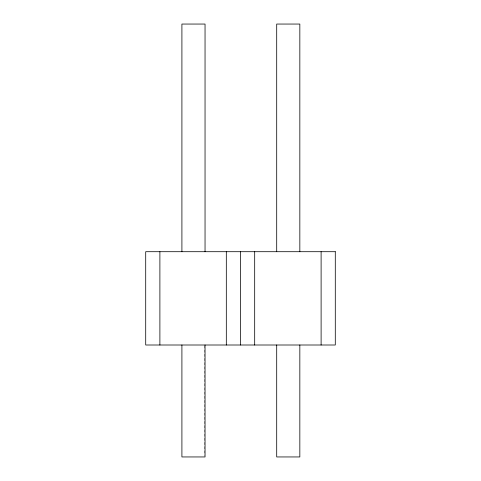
<?xml version="1.0" encoding="UTF-8"?>
<svg xmlns="http://www.w3.org/2000/svg" width="481" height="481" viewBox="0 0 481 481"><rect width="100%" height="100%" fill="white"/><g stroke="black" fill="none" stroke-linecap="round" stroke-linejoin="round"><path stroke-width="0.36" stroke-dasharray="2.4 1.8" d="M204.299 345.755L204.299 455.447"/><path stroke-width="0.72" d="M321.11 251.701L321.11 345.003M299.837 251.701L299.837 24.05L276.701 24.05L276.701 251.701M299.837 345.003L299.837 456.95L276.701 456.95L276.701 345.003M254.683 251.701L254.683 345.003M240.5 251.701L240.5 345.003M226.317 251.701L226.317 345.003M205.044 251.701L205.044 24.05L181.908 24.05L181.908 251.701M205.044 345.003L205.044 456.95L181.908 456.95L181.908 345.003M159.89 251.701L159.89 345.003M335.293 251.701L145.707 251.701L145.707 345.003L335.293 345.003L335.293 251.701"/></g></svg>
